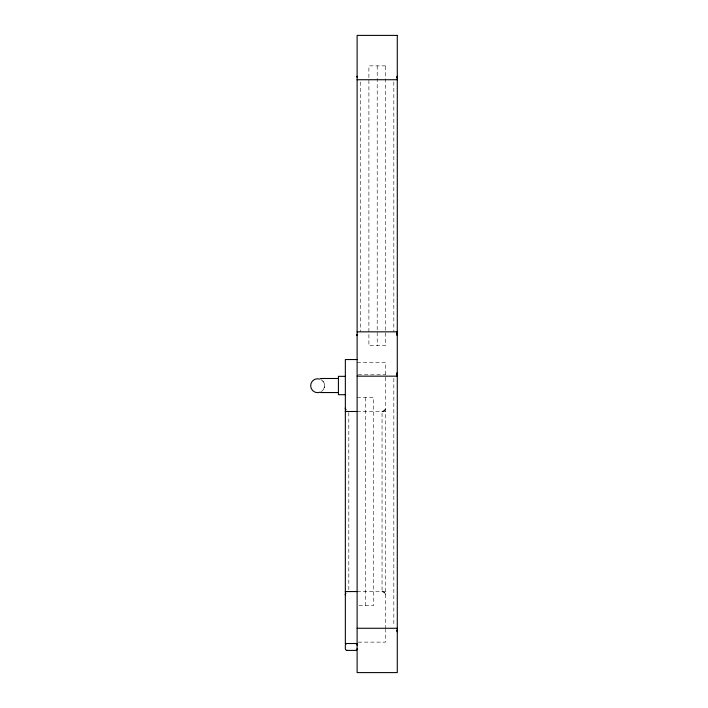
<?xml version="1.0" encoding="UTF-8"?>
<svg xmlns="http://www.w3.org/2000/svg" width="708" height="708" viewBox="0 0 708 708"><rect width="100%" height="100%" fill="white"/><g stroke="black" fill="none" stroke-linecap="round" stroke-linejoin="round"><path stroke-width="0.53" stroke-dasharray="3.54 2.66" d="M382.055 411.49L384.497 410.472L385.515 408.02A3.46 3.46 0 0 1 382.055 411.49L382.055 591.561A3.46 3.46 0 0 1 385.515 595.03L384.497 592.578L382.055 591.561M357.115 362.266L385.515 362.266L385.515 628.27M358.213 374.78L385.515 374.78M357.115 397.631L373.736 397.631L373.736 605.42L357.115 605.42M357.115 411.49L385.515 411.49M357.115 591.561L385.515 591.561M358.213 642.129L385.515 642.129L385.515 629.341M393.825 81.942L393.825 331.84M393.825 378.373L393.825 626.058M377.205 65.871L377.205 345.69M365.425 397.631L365.425 605.42M360.576 81.942L360.576 331.84M348.805 412.587L348.805 591.561M322.768 380.993C325.273 383.116 325.016 388.488 322.29 390.922M320.857 379.515A6.983 6.983 0 0 1 321.317 391.639M385.515 65.871L368.895 65.871L368.895 345.734L385.515 345.734L385.515 65.871"/><path stroke-width="1.06" d="M397.17 376.16L397.285 372.691A3.46 3.46 0 0 1 396.825 374.417L397.285 372.691M357.115 335.309L357.23 334.415A3.469 3.469 0 0 0 357.124 335.309L357.239 334.415M347.451 650.404L346.672 650.386A1.761 1.761 0 0 1 345.345 648.678L345.345 645.236A1.726 1.726 0 0 1 346.849 643.528L345.345 643.51L345.345 359.54L357.115 359.54M320.494 378.497L338.415 378.488M320.866 392.551L338.415 392.542M357.115 79.73L397.285 79.73M357.115 331.84L397.285 331.84M357.115 376.16L397.285 376.16M345.345 376.337L338.415 376.337L338.415 394.683L345.345 394.683M345.345 411.49L357.115 411.49M345.345 591.561L357.115 591.561M357.115 628.27L397.285 628.27M345.345 643.51L357.115 643.51M346.796 650.404L355.389 650.404A1.726 1.726 0 0 0 357.115 648.678M396.825 333.574L397.285 335.309A3.478 3.478 0 0 0 396.834 333.574L397.285 335.309L397.17 331.84M355.611 643.528A1.726 1.726 0 0 1 357.115 645.236M320.237 392.188A6.983 6.983 0 0 1 310.662 385.975A6.983 6.983 0 0 1 319.742 379.054M397.285 76.26L396.825 77.995A3.46 3.46 0 0 0 397.285 76.26M345.46 594.136L345.345 595.03A3.46 3.46 0 0 1 345.805 593.295L345.46 594.136M397.285 35.4L357.115 35.4L357.115 672.6L397.285 672.6L397.285 35.4M345.805 409.755L345.345 408.02A3.46 3.46 0 0 0 345.805 409.755M397.17 630.837L396.825 630.005A3.46 3.46 0 0 1 397.285 631.74L397.17 630.837M357.239 77.163L357.115 76.26A3.46 3.46 0 0 0 357.239 77.163"/></g></svg>
